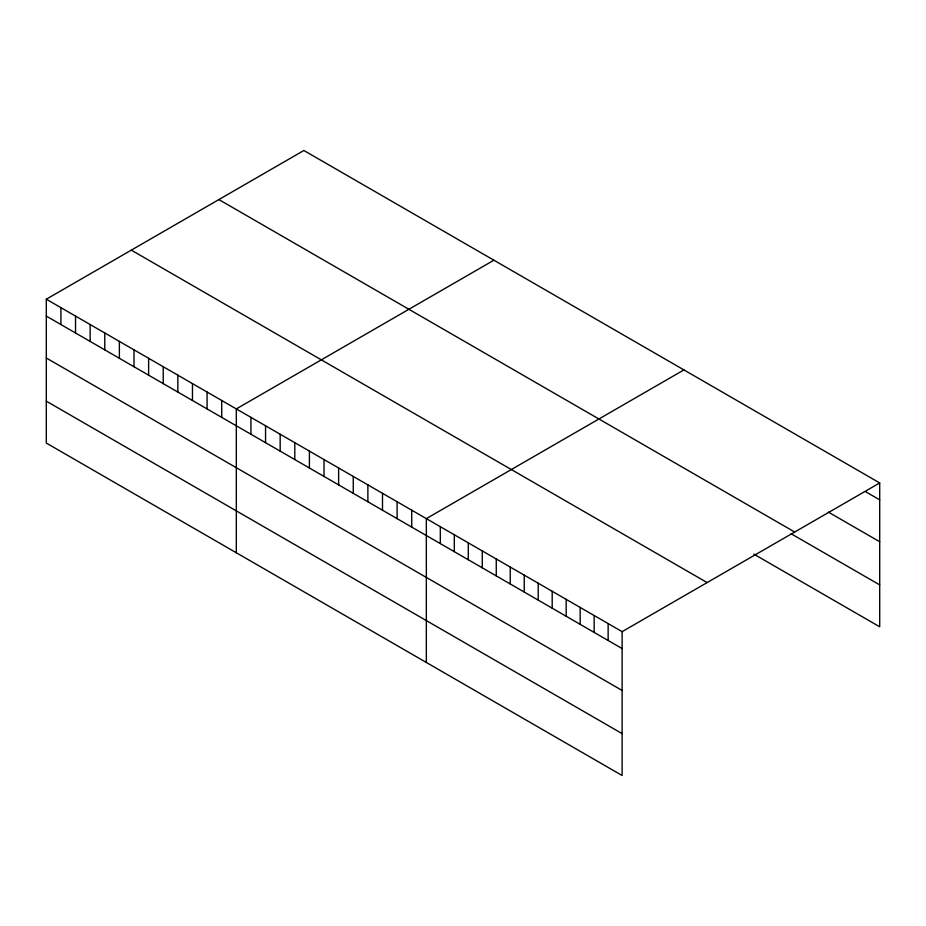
<?xml version="1.0" encoding="UTF-8"?>
<svg xmlns="http://www.w3.org/2000/svg" width="926" height="926" viewBox="0 0 926 926"><rect width="100%" height="100%" fill="white"/><g stroke="black" fill="none" stroke-linecap="round" stroke-linejoin="round"><path stroke-width="1.39" d="M46.3 299.214L622.122 631.659L622.122 775.502L46.3 443.056L46.3 299.214L303.878 150.498L879.7 482.944L879.7 626.786L753.845 554.13M493.905 260.206L236.315 408.922L236.315 552.764M683.92 369.914L426.342 518.618L426.342 662.472M622.122 631.659L879.7 482.944M865.717 491.764L879.7 499.843M828.423 512.136L879.7 541.733M218.883 199.576L794.693 532.022M791.128 533.77L879.7 584.896M131.307 250.136L707.117 582.581M46.3 316.102L622.122 648.559M46.3 358.003L622.122 690.449M46.3 401.166L622.122 733.612M608.139 623.58L608.139 640.479M594.156 615.512L594.156 632.412M580.162 607.433L580.162 624.332M566.18 599.365L566.18 616.253M552.197 591.286L552.197 608.185M538.214 583.218L538.214 600.106M524.232 575.139L524.232 592.038M510.249 567.071L510.249 583.959M496.267 558.991L496.267 575.891M482.284 550.924L482.284 567.812M468.29 542.844L468.29 559.744M454.307 534.765L454.307 551.664M440.325 526.697L440.325 543.597M411.723 510.18L411.723 527.079M397.104 501.742L397.104 518.641M382.496 493.303L382.496 510.203M367.877 484.865L367.877 501.765M353.257 476.427L353.257 493.326M338.638 467.989L338.638 484.888M324.019 459.551L324.019 476.45M309.411 451.112L309.411 468.012M294.792 442.674L294.792 459.574M280.173 434.236L280.173 451.136M265.554 425.798L265.554 442.697M250.934 417.36L250.934 434.248M221.708 400.472L221.708 417.371M207.088 392.034L207.088 408.933M192.469 383.595L192.469 400.495M177.85 375.157L177.85 392.057M163.231 366.719L163.231 383.619M148.623 358.281L148.623 375.18M134.004 349.843L134.004 366.742M119.385 341.405L119.385 358.304M104.765 332.966L104.765 349.866M90.146 324.528L90.146 341.428M75.538 316.09L75.538 332.99M60.919 307.652L60.919 324.551"/></g></svg>
